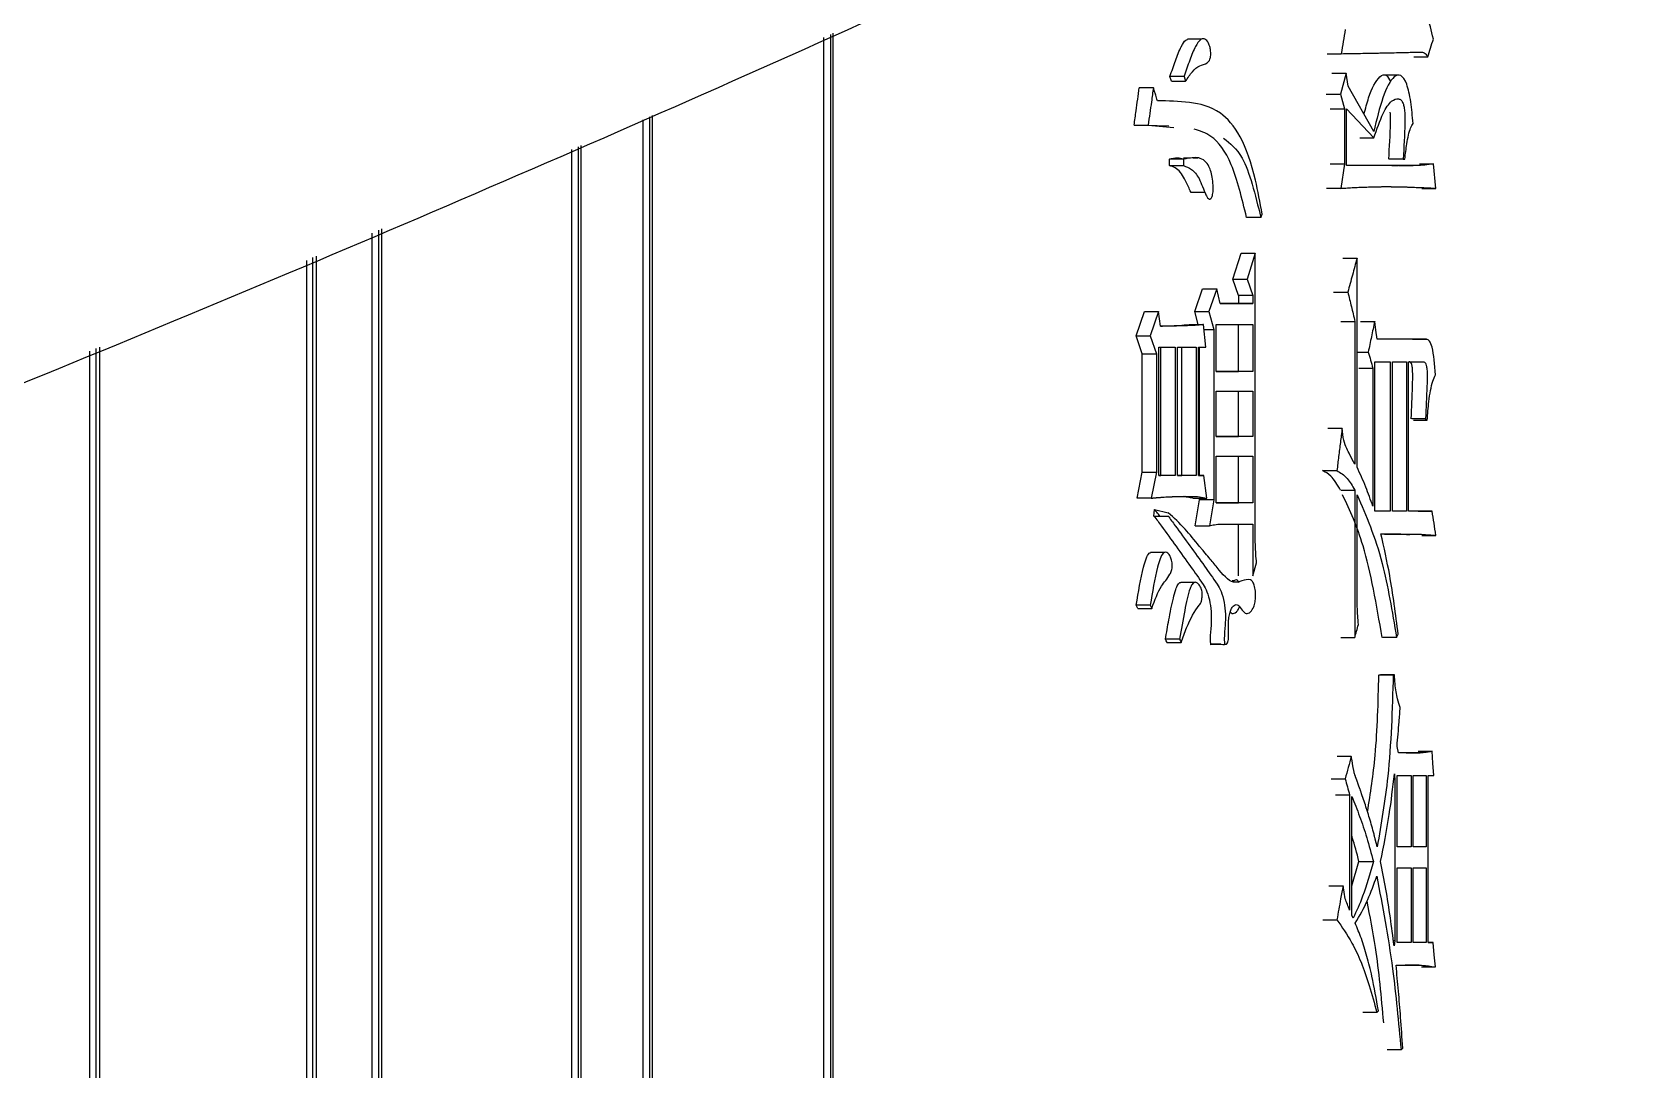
# Model space of a CAD drawing. Header units: millimetres. Extents: x 2180 to 4616, y 795 to 2518.
# Drawn here: x 3051.52 to 3062.23, y 1035.85 to 1042.77 of the extents above; entities that cross this region are included whole.
import ezdxf

# ---------------------------------------------------------------- set-up
doc = ezdxf.new("R2010")
doc.units = ezdxf.units.MM

msp = doc.modelspace()

# ---------------------------------------------------------------- linework, layer by layer
at = {"color": 7, "linetype": 'Continuous', "lineweight": 25}
for p, q in [((3056.806, 1042.737), (3056.806, 1031.154)), ((3056.852, 1042.758), (3056.852, 1031.154)), ((3056.87, 1031.104), (3056.87, 1042.766)), ((3059.328, 1042.727), (3059.233, 1042.727)), ((3060.165, 1042.63), (3060.26, 1042.63)), ((3060.744, 1042.609), (3060.837, 1042.609)), ((3059.006, 1042.403), (3058.912, 1042.403)), ((3059.211, 1042.479), (3059.117, 1042.479)), ((3059.127, 1042.446), (3059.117, 1042.479)), ((3059.211, 1042.479), (3059.221, 1042.446)), ((3060.198, 1042.5), (3060.292, 1042.5)), ((3060.292, 1042.5), (3060.254, 1042.36)), ((3060.307, 1042.414), (3060.292, 1042.5)), ((3060.477, 1042.111), (3060.307, 1042.414)), ((3060.634, 1042.486), (3060.54, 1042.486)), ((3060.16, 1042.36), (3060.254, 1042.36)), ((3060.254, 1042.36), (3060.281, 1042.262)), ((3055.6, 1042.19), (3055.6, 1031.104)), ((3055.645, 1042.209), (3055.644, 1031.104)), ((3055.665, 1031.154), (3055.665, 1042.218)), ((3060.281, 1042.262), (3060.281, 1041.895)), ((3060.295, 1042.262), (3060.477, 1042.068)), ((3060.295, 1041.884), (3060.295, 1042.262)), ((3058.878, 1042.154), (3058.972, 1042.154)), ((3059.11, 1042.146), (3058.878, 1042.154)), ((3058.972, 1042.154), (3059.143, 1042.138)), ((3055.123, 1041.991), (3055.123, 1033.283)), ((3055.167, 1042.01), (3055.167, 1033.283)), ((3055.188, 1033.227), (3055.188, 1042.018)), ((3060.383, 1042.068), (3060.477, 1042.068)), ((3059.208, 1041.927), (3059.114, 1041.927)), ((3059.114, 1041.884), (3059.114, 1041.927)), ((3059.114, 1041.884), (3059.208, 1041.884)), ((3059.255, 1041.934), (3059.207, 1041.934)), ((3059.208, 1041.927), (3059.208, 1041.884)), ((3059.302, 1041.934), (3059.272, 1041.934)), ((3060.281, 1041.895), (3060.257, 1041.732)), ((3060.739, 1041.884), (3060.295, 1041.884)), ((3060.673, 1041.927), (3060.58, 1041.927)), ((3060.597, 1041.884), (3060.643, 1041.884)), ((3060.646, 1041.884), (3060.739, 1041.884)), ((3060.673, 1041.927), (3060.684, 1041.927)), ((3060.781, 1041.895), (3060.875, 1041.895)), ((3060.891, 1041.732), (3060.875, 1041.895)), ((3059.255, 1041.706), (3059.35, 1041.706)), ((3060.257, 1041.732), (3060.162, 1041.732)), ((3060.797, 1041.732), (3060.891, 1041.732)), ((3053.791, 1041.434), (3053.791, 1033.226)), ((3053.835, 1041.453), (3053.835, 1033.226)), ((3053.857, 1033.283), (3053.857, 1041.462)), ((3059.723, 1041.538), (3059.628, 1041.538)), ((3053.355, 1041.252), (3053.355, 1031.204)), ((3053.398, 1031.204), (3053.398, 1041.27)), ((3053.421, 1031.154), (3053.421, 1041.279)), ((3059.537, 1041.127), (3059.591, 1041.3)), ((3059.591, 1041.3), (3059.685, 1041.3)), ((3059.685, 1041.3), (3059.631, 1041.127)), ((3059.685, 1039.45), (3059.685, 1041.3)), ((3060.271, 1041.267), (3060.365, 1041.267)), ((3060.365, 1039.872), (3060.365, 1041.267)), ((3059.537, 1041.127), (3059.631, 1041.127)), ((3059.575, 1041.018), (3059.537, 1041.127)), ((3059.631, 1041.127), (3059.669, 1041.018)), ((3059.282, 1040.91), (3059.334, 1041.062)), ((3059.334, 1041.062), (3059.429, 1041.062)), ((3059.429, 1041.062), (3059.376, 1040.91)), ((3059.451, 1040.964), (3059.429, 1041.062)), ((3059.669, 1041.018), (3059.575, 1041.018)), ((3059.575, 1041.018), (3059.575, 1040.964)), ((3059.669, 1041.018), (3059.669, 1040.964)), ((3060.209, 1041.04), (3060.304, 1041.04)), ((3058.892, 1040.748), (3058.946, 1040.91)), ((3058.946, 1040.91), (3059.04, 1040.91)), ((3059.04, 1040.91), (3058.985, 1040.748)), ((3059.053, 1040.813), (3059.04, 1040.91)), ((3059.282, 1040.91), (3059.376, 1040.91)), ((3059.306, 1040.824), (3059.282, 1040.91)), ((3059.376, 1040.91), (3059.409, 1040.791)), ((3059.575, 1040.964), (3059.669, 1040.964)), ((3059.246, 1040.824), (3059.34, 1040.824)), ((3059.357, 1040.672), (3059.34, 1040.824)), ((3059.344, 1040.791), (3059.409, 1040.791)), ((3059.409, 1040.791), (3059.409, 1039.655)), ((3059.425, 1040.51), (3059.425, 1040.824)), ((3059.425, 1040.824), (3059.669, 1040.824)), ((3059.575, 1040.51), (3059.575, 1040.824)), ((3059.669, 1040.824), (3059.669, 1040.51)), ((3060.256, 1040.845), (3060.351, 1040.845)), ((3060.351, 1040.845), (3060.35, 1039.893)), ((3060.388, 1040.845), (3060.483, 1040.845)), ((3058.892, 1040.748), (3058.985, 1040.748)), ((3058.932, 1040.629), (3058.892, 1040.748)), ((3058.985, 1040.748), (3059.026, 1040.629)), ((3060.829, 1040.726), (3060.5, 1040.726)), ((3060.736, 1040.726), (3060.829, 1040.726)), ((3051.907, 1040.647), (3051.906, 1031.154)), ((3051.949, 1040.664), (3051.949, 1031.154)), ((3051.973, 1040.674), (3051.973, 1031.204)), ((3058.932, 1040.629), (3059.026, 1040.629)), ((3058.932, 1039.839), (3058.932, 1040.629)), ((3059.026, 1040.629), (3059.026, 1039.839)), ((3059.043, 1039.818), (3059.043, 1040.672)), ((3059.043, 1040.672), (3059.151, 1040.672)), ((3059.057, 1039.818), (3059.057, 1040.672)), ((3059.151, 1040.672), (3059.151, 1039.818)), ((3059.168, 1039.818), (3059.168, 1040.672)), ((3059.168, 1040.672), (3059.291, 1040.672)), ((3059.197, 1039.818), (3059.197, 1040.672)), ((3059.291, 1040.672), (3059.291, 1039.818)), ((3059.307, 1040.672), (3059.357, 1040.672)), ((3059.307, 1039.818), (3059.307, 1040.672)), ((3059.315, 1039.818), (3059.315, 1040.672)), ((3060.365, 1040.64), (3060.44, 1040.64)), ((3060.485, 1039.58), (3060.485, 1040.575)), ((3060.485, 1040.575), (3060.587, 1040.575)), ((3060.587, 1040.575), (3060.587, 1039.58)), ((3060.601, 1039.58), (3060.601, 1040.575)), ((3060.601, 1040.575), (3060.695, 1040.575)), ((3060.695, 1040.575), (3060.695, 1039.58)), ((3060.709, 1040.575), (3060.81, 1040.575)), ((3060.709, 1039.58), (3060.709, 1040.575)), ((3060.714, 1040.575), (3060.81, 1040.575)), ((3059.669, 1040.51), (3059.425, 1040.51)), ((3059.425, 1040.51), (3059.575, 1040.51)), ((3059.669, 1040.51), (3059.575, 1040.51)), ((3060.377, 1040.532), (3060.471, 1040.532)), ((3060.471, 1040.532), (3060.471, 1039.612)), ((3059.425, 1040.077), (3059.425, 1040.38)), ((3059.425, 1040.38), (3059.669, 1040.38)), ((3059.575, 1040.077), (3059.575, 1040.38)), ((3059.669, 1040.38), (3059.669, 1040.077)), ((3060.823, 1040.196), (3060.73, 1040.196)), ((3060.741, 1040.186), (3060.834, 1040.186)), ((3060.823, 1040.196), (3060.834, 1040.186)), ((3059.669, 1040.077), (3059.425, 1040.077)), ((3059.425, 1040.077), (3059.575, 1040.077)), ((3059.669, 1040.077), (3059.575, 1040.077)), ((3060.171, 1040.132), (3060.266, 1040.132)), ((3059.425, 1039.947), (3059.669, 1039.947)), ((3059.425, 1039.634), (3059.425, 1039.947)), ((3059.575, 1039.634), (3059.575, 1039.947)), ((3059.669, 1039.947), (3059.669, 1039.634)), ((3058.899, 1039.666), (3058.932, 1039.839)), ((3058.932, 1039.839), (3059.026, 1039.839)), ((3059.026, 1039.839), (3058.992, 1039.666)), ((3060.135, 1039.85), (3060.231, 1039.85)), ((3059.151, 1039.818), (3059.043, 1039.818)), ((3059.043, 1039.818), (3059.057, 1039.818)), ((3059.151, 1039.818), (3059.057, 1039.818)), ((3059.291, 1039.818), (3059.168, 1039.818)), ((3059.168, 1039.818), (3059.197, 1039.818)), ((3059.291, 1039.818), (3059.197, 1039.818)), ((3059.344, 1039.818), (3059.307, 1039.818)), ((3059.307, 1039.818), (3059.344, 1039.818)), ((3059.363, 1039.666), (3059.344, 1039.818)), ((3060.256, 1039.72), (3060.35, 1039.72)), ((3060.35, 1039.72), (3060.35, 1038.736)), ((3058.992, 1039.666), (3058.899, 1039.666)), ((3059.207, 1039.677), (3059.301, 1039.677)), ((3059.269, 1039.666), (3059.363, 1039.666)), ((3059.285, 1039.482), (3059.315, 1039.655)), ((3059.301, 1039.677), (3059.363, 1039.666)), ((3059.315, 1039.655), (3059.315, 1039.666)), ((3059.409, 1039.655), (3059.315, 1039.655)), ((3059.409, 1039.655), (3059.38, 1039.482)), ((3059.669, 1039.634), (3059.425, 1039.634)), ((3059.425, 1039.634), (3059.575, 1039.634)), ((3059.669, 1039.634), (3059.575, 1039.634)), ((3060.365, 1039.039), (3060.365, 1039.688)), ((3059.01, 1039.547), (3059.014, 1039.591)), ((3059.014, 1039.591), (3059.106, 1039.569)), ((3060.587, 1039.58), (3060.485, 1039.58)), ((3060.587, 1039.58), (3060.493, 1039.58)), ((3060.695, 1039.58), (3060.601, 1039.58)), ((3060.695, 1039.58), (3060.602, 1039.58)), ((3060.866, 1039.58), (3060.709, 1039.58)), ((3060.773, 1039.58), (3060.866, 1039.58)), ((3059.285, 1039.482), (3059.38, 1039.482)), ((3059.575, 1039.147), (3059.575, 1039.493)), ((3059.669, 1039.493), (3059.669, 1039.147)), ((3060.797, 1039.418), (3060.891, 1039.418)), ((3059.079, 1039.304), (3058.986, 1039.304)), ((3059.669, 1039.147), (3059.695, 1039.234)), ((3059.285, 1039.104), (3059.189, 1039.104)), ((3058.902, 1038.931), (3058.892, 1038.952)), ((3058.902, 1038.931), (3058.996, 1038.931)), ((3058.985, 1038.952), (3058.996, 1038.931)), ((3060.629, 1038.736), (3060.64, 1038.758)), ((3059.181, 1038.725), (3059.087, 1038.725)), ((3059.097, 1038.704), (3059.191, 1038.704)), ((3059.457, 1038.693), (3059.393, 1038.693)), ((3060.256, 1038.736), (3060.35, 1038.736)), ((3060.629, 1038.736), (3060.535, 1038.736)), ((3060.513, 1038.487), (3060.607, 1038.487)), ((3060.615, 1038.487), (3060.521, 1038.487)), ((3060.615, 1038.487), (3060.607, 1038.487)), ((3060.643, 1037.968), (3060.632, 1038.011)), ((3060.233, 1037.946), (3060.327, 1037.946)), ((3060.786, 1037.968), (3060.643, 1037.968)), ((3060.692, 1037.968), (3060.786, 1037.968)), ((3060.773, 1037.979), (3060.866, 1037.979)), ((3060.192, 1037.795), (3060.286, 1037.795)), ((3060.618, 1037.795), (3060.618, 1036.713)), ((3060.632, 1037.341), (3060.632, 1037.817)), ((3060.632, 1037.817), (3060.726, 1037.817)), ((3060.726, 1037.817), (3060.726, 1037.341)), ((3060.739, 1037.341), (3060.739, 1037.817)), ((3060.739, 1037.817), (3060.826, 1037.817)), ((3060.826, 1037.817), (3060.826, 1037.341)), ((3060.84, 1037.817), (3060.877, 1037.817)), ((3060.84, 1036.702), (3060.84, 1037.817)), ((3060.221, 1037.687), (3060.316, 1037.687)), ((3060.316, 1037.687), (3060.316, 1036.919)), ((3060.33, 1036.886), (3060.33, 1037.676)), ((3060.726, 1037.341), (3060.632, 1037.341)), ((3060.726, 1037.341), (3060.632, 1037.341)), ((3060.826, 1037.341), (3060.739, 1037.341)), ((3060.826, 1037.341), (3060.739, 1037.341)), ((3060.33, 1037.08), (3060.378, 1037.243)), ((3060.38, 1037.243), (3060.474, 1037.243)), ((3060.632, 1036.702), (3060.632, 1037.2)), ((3060.632, 1037.2), (3060.726, 1037.2)), ((3060.726, 1037.2), (3060.726, 1036.702)), ((3060.739, 1036.702), (3060.739, 1037.2)), ((3060.739, 1037.2), (3060.826, 1037.2)), ((3060.826, 1037.2), (3060.826, 1036.702)), ((3060.177, 1037.081), (3060.272, 1037.081)), ((3060.339, 1036.865), (3060.33, 1036.886)), ((3060.618, 1036.713), (3060.608, 1036.713)), ((3060.618, 1036.713), (3060.612, 1036.681)), ((3060.726, 1036.702), (3060.632, 1036.702)), ((3060.726, 1036.702), (3060.632, 1036.702)), ((3060.826, 1036.702), (3060.739, 1036.702)), ((3060.826, 1036.702), (3060.739, 1036.702)), ((3060.874, 1036.702), (3060.84, 1036.702)), ((3060.84, 1036.702), (3060.874, 1036.702)), ((3060.626, 1036.551), (3060.78, 1036.551)), ((3060.78, 1036.551), (3060.687, 1036.551)), ((3060.795, 1036.54), (3060.888, 1036.54)), ((3060.497, 1036.237), (3060.403, 1036.237)), ((3060.497, 1036.237), (3060.508, 1036.248)), ((3060.659, 1035.988), (3060.67, 1035.999))]:
    msp.add_line(p, q, dxfattribs=at)
at = {"color": 7, "linetype": 'Continuous', "lineweight": 25, "flags": 128}
for points in [[(3059.127, 1042.446), (3059.168, 1042.446), (3059.195, 1042.446), (3059.221, 1042.446)], [(3060.186, 1042.262), (3060.233, 1042.262), (3060.281, 1042.262)], [(3060.186, 1041.895), (3060.233, 1041.895), (3060.281, 1041.895)], [(3059.723, 1041.538), (3059.728, 1041.548), (3059.732, 1041.559)], [(3060.5, 1040.726), (3060.491, 1040.786), (3060.483, 1040.845)], [(3059.01, 1039.547), (3059.052, 1039.547), (3059.078, 1039.547), (3059.104, 1039.547)], [(3058.985, 1038.952), (3058.951, 1038.952), (3058.921, 1038.952), (3058.892, 1038.952)], [(3059.097, 1038.704), (3059.095, 1038.709), (3059.092, 1038.715), (3059.087, 1038.725)], [(3059.181, 1038.725), (3059.184, 1038.72), (3059.187, 1038.712), (3059.191, 1038.704)], [(3060.345, 1037.838), (3060.338, 1037.882), (3060.332, 1037.914), (3060.327, 1037.946)], [(3060.877, 1037.817), (3060.872, 1037.898), (3060.866, 1037.979)], [(3060.615, 1037.827), (3060.616, 1037.811), (3060.618, 1037.795)], [(3060.286, 1036.994), (3060.279, 1037.038), (3060.272, 1037.081)], [(3060.136, 1036.854), (3060.159, 1036.854), (3060.183, 1036.854), (3060.231, 1036.854)], [(3060.888, 1036.54), (3060.881, 1036.621), (3060.874, 1036.702)], [(3060.659, 1035.988), (3060.62, 1035.988), (3060.592, 1035.988), (3060.566, 1035.988)]]:
    msp.add_lwpolyline(points, dxfattribs=at)
at = {"color": 7, "linetype": 'Continuous', "lineweight": 25}
for points, knots in [([(2986.724, 1027.83), (2989.284, 1027.855), (2992.865, 1027.889), (2998.134, 1028.168), (3002.598, 1028.504), (3007.914, 1029.069), (3013.483, 1029.842), (3019.297, 1030.853), (3025.268, 1032.109), (3031.344, 1033.619), (3037.482, 1035.39), (3043.647, 1037.424), (3049.811, 1039.724), (3055.948, 1042.289), (3062.036, 1045.119), (3068.055, 1048.213), (3073.988, 1051.568), (3079.817, 1055.18), (3085.527, 1059.045), (3091.103, 1063.159), (3096.53, 1067.517), (3101.795, 1072.111), (3106.887, 1076.935), (3111.792, 1081.983), (3116.499, 1087.246), (3120.996, 1092.716), (3125.275, 1098.384), (3129.323, 1104.241), (3133.133, 1110.278), (3136.695, 1116.484), (3140, 1122.849), (3143.041, 1129.361), (3145.81, 1136.01), (3148.3, 1142.785), (3150.506, 1149.672), (3152.42, 1156.661), (3154.039, 1163.739), (3155.357, 1170.893), (3156.37, 1178.109), (3157.074, 1185.377), (3157.467, 1192.681), (3157.546, 1200.009), (3157.309, 1207.347), (3156.755, 1214.681), (3155.882, 1221.999), (3154.692, 1229.286), (3153.184, 1236.529), (3151.359, 1243.713), (3149.218, 1250.826), (3146.765, 1257.854), (3144, 1264.782), (3140.927, 1271.599), (3137.55, 1278.289), (3133.872, 1284.841), (3129.899, 1291.241), (3125.634, 1297.477), (3121.083, 1303.535), (3116.251, 1309.403), (3111.143, 1315.069), (3105.767, 1320.522), (3100.32, 1325.569), (3094.847, 1330.222), (3089.389, 1334.491), (3083.764, 1338.534), (3077.982, 1342.342), (3072.055, 1345.91), (3065.992, 1349.232), (3059.806, 1352.302), (3053.51, 1355.116), (3047.116, 1357.668), (3040.641, 1359.954), (3034.103, 1361.97), (3027.528, 1363.713), (3020.956, 1365.177), (3014.462, 1366.359), (3008.172, 1367.256), (3002.648, 1367.84), (2997.766, 1368.207), (2992.942, 1368.447), (2986.967, 1368.564), (2981.45, 1368.454), (2976.181, 1368.182), (2971.717, 1367.844), (2966.401, 1367.279), (2960.832, 1366.506), (2955.018, 1365.496), (2949.047, 1364.24), (2942.971, 1362.729), (2936.833, 1360.959), (2930.668, 1358.924), (2924.504, 1356.625), (2918.367, 1354.06), (2912.279, 1351.229), (2906.26, 1348.136), (2900.327, 1344.781), (2894.498, 1341.169), (2888.788, 1337.303), (2883.213, 1333.189), (2877.785, 1328.832), (2872.52, 1324.238), (2867.428, 1319.413), (2862.523, 1314.365), (2857.817, 1309.103), (2853.319, 1303.633), (2849.041, 1297.964), (2844.992, 1292.107), (2841.182, 1286.07), (2837.62, 1279.865), (2834.316, 1273.5), (2831.273, 1266.988), (2828.511, 1260.336), (2826.174, 1254.054), (2824.895, 1249.949), (2824.332, 1248.141)], [0, 0, 0, 0, 0.0102074, 0.014274, 0.021037, 0.0280561, 0.0355867, 0.0434511, 0.0515783, 0.0599113, 0.0684099, 0.0770439, 0.085791, 0.0946336, 0.1035582, 0.112554, 0.1216124, 0.1307262, 0.1398897, 0.1490979, 0.1583469, 0.1676331, 0.1769537, 0.1863062, 0.1956884, 0.2050985, 0.2145348, 0.2239961, 0.233481, 0.2429885, 0.2525178, 0.262068, 0.2716385, 0.2812287, 0.2908382, 0.3004664, 0.3101132, 0.3197782, 0.3294613, 0.3391624, 0.3488814, 0.3586183, 0.3683733, 0.3781464, 0.387938, 0.3977483, 0.4075776, 0.4174265, 0.4272956, 0.4371854, 0.4470968, 0.4570307, 0.4669882, 0.4769704, 0.486979, 0.4970156, 0.5070822, 0.5171812, 0.5273154, 0.5374882, 0.5477037, 0.5569145, 0.5661226, 0.5753266, 0.5845258, 0.5937191, 0.6029052, 0.6120821, 0.6212471, 0.6303962, 0.6395236, 0.6486197, 0.6576679, 0.6666375, 0.6754633, 0.6839789, 0.6919633, 0.6976055, 0.7035012, 0.7112199, 0.7214273, 0.7254939, 0.7322569, 0.739276, 0.7468066, 0.754671, 0.7627982, 0.7711312, 0.7796298, 0.7882638, 0.7970109, 0.8058535, 0.8147781, 0.8237739, 0.8328323, 0.8419461, 0.8511096, 0.8603178, 0.8695668, 0.878853, 0.8881736, 0.8975261, 0.9069083, 0.9163184, 0.9257547, 0.935216, 0.9447009, 0.9542084, 0.9637377, 0.9732879, 0.9828584, 0.9924486, 1, 1, 1, 1]), ([(3060.875, 1042.728), (3060.861, 1042.782), (3060.835, 1042.886), (3060.801, 1043.054), (3060.78, 1043.168), (3060.769, 1043.225)], [0, 0, 0, 0, 0.347854, 0.67337, 1, 1, 1, 1]), ([(3059.117, 1042.479), (3059.129, 1042.514), (3059.153, 1042.585), (3059.187, 1042.67), (3059.215, 1042.718), (3059.23, 1042.723), (3059.233, 1042.724)], [0, 0, 0, 0, 0.3465962, 0.6953672, 0.9290108, 1, 1, 1, 1]), ([(3059.221, 1042.446), (3059.236, 1042.469), (3059.266, 1042.514), (3059.315, 1042.555), (3059.353, 1042.558), (3059.375, 1042.578), (3059.383, 1042.59), (3059.387, 1042.605), (3059.389, 1042.621), (3059.389, 1042.642), (3059.386, 1042.666), (3059.379, 1042.692), (3059.365, 1042.717), (3059.345, 1042.734), (3059.316, 1042.724), (3059.283, 1042.675), (3059.248, 1042.587), (3059.223, 1042.516), (3059.211, 1042.479), (3059.211, 1042.479)], [0, 0, 0, 0, 0.122963, 0.247031, 0.370505, 0.395962, 0.421667, 0.433716, 0.445798, 0.461982, 0.485013, 0.50855, 0.540716, 0.603687, 0.664288, 0.751122, 0.871606, 0.999878, 1, 1, 1, 1]), ([(3060.286, 1042.792), (3060.282, 1042.765), (3060.273, 1042.711), (3060.264, 1042.657), (3060.26, 1042.63)], [0, 0, 0, 0, 0.4999995, 1, 1, 1, 1]), ([(3060.837, 1042.609), (3060.843, 1042.628), (3060.856, 1042.668), (3060.868, 1042.708), (3060.875, 1042.728)], [0, 0, 0, 0, 0.499999, 1, 1, 1, 1]), ([(3060.26, 1042.63), (3060.279, 1042.631), (3060.318, 1042.631), (3060.375, 1042.632), (3060.432, 1042.633), (3060.479, 1042.634), (3060.526, 1042.635), (3060.572, 1042.636), (3060.628, 1042.637), (3060.673, 1042.638), (3060.715, 1042.639), (3060.746, 1042.64), (3060.775, 1042.641), (3060.789, 1042.641), (3060.797, 1042.641)], [0, 0, 0, 0, 0.1040227, 0.2080454, 0.3120681, 0.4160908, 0.4681022, 0.5721249, 0.6761476, 0.7801703, 0.8321816, 0.9160906, 0.9580452, 1, 1, 1, 1]), ([(3060.797, 1042.641), (3060.804, 1042.639), (3060.818, 1042.637), (3060.831, 1042.617), (3060.837, 1042.609)], [0, 0, 0, 0, 0.557581, 1, 1, 1, 1]), ([(3058.878, 1042.154), (3058.882, 1042.186), (3058.89, 1042.243), (3058.902, 1042.326), (3058.909, 1042.377), (3058.912, 1042.403)], [0, 0, 0, 0, 0.377799, 0.688899, 1, 1, 1, 1]), ([(3059.006, 1042.403), (3059.002, 1042.372), (3058.994, 1042.315), (3058.982, 1042.232), (3058.975, 1042.18), (3058.972, 1042.154)], [0, 0, 0, 0, 0.377734, 0.688867, 1, 1, 1, 1]), ([(3059.033, 1042.316), (3059.029, 1042.329), (3059.023, 1042.35), (3059.014, 1042.378), (3059.009, 1042.395), (3059.006, 1042.403)], [0, 0, 0, 0, 0.432505, 0.716252, 1, 1, 1, 1]), ([(3060.412, 1042.226), (3060.422, 1042.264), (3060.451, 1042.378), (3060.503, 1042.474), (3060.557, 1042.5), (3060.579, 1042.461), (3060.588, 1042.445)], [0, 0, 0, 0, 0.215613, 0.638466, 0.853974, 1, 1, 1, 1]), ([(3060.739, 1042.165), (3060.735, 1042.214), (3060.726, 1042.31), (3060.699, 1042.438), (3060.657, 1042.496), (3060.599, 1042.478), (3060.534, 1042.347), (3060.496, 1042.191), (3060.477, 1042.111)], [0, 0, 0, 0, 0.127311, 0.25064, 0.376347, 0.501102, 0.745819, 1, 1, 1, 1]), ([(3059.732, 1041.559), (3059.718, 1041.637), (3059.682, 1041.839), (3059.59, 1042.103), (3059.435, 1042.269), (3059.248, 1042.312), (3059.105, 1042.315), (3059.033, 1042.316)], [0, 0, 0, 0, 0.1126392, 0.2928879, 0.4749547, 0.7356452, 1, 1, 1, 1]), ([(3060.477, 1042.068), (3060.497, 1042.126), (3060.533, 1042.229), (3060.591, 1042.32), (3060.633, 1042.332), (3060.659, 1042.325), (3060.672, 1042.302), (3060.68, 1042.274), (3060.685, 1042.228), (3060.684, 1042.109), (3060.678, 1042.007), (3060.673, 1041.927)], [0, 0, 0, 0, 0.23749, 0.42213, 0.564767, 0.621672, 0.660735, 0.693272, 0.725999, 0.787152, 1, 1, 1, 1]), ([(3060.577, 1041.927), (3060.582, 1042.007), (3060.588, 1042.104), (3060.59, 1042.211), (3060.588, 1042.233), (3060.587, 1042.24)], [0, 0, 0, 0, 0.779722, 0.936775, 1, 1, 1, 1]), ([(3059.628, 1041.538), (3059.597, 1041.665), (3059.537, 1041.917), (3059.404, 1042.089), (3059.317, 1042.115), (3059.279, 1042.126)], [0, 0, 0, 0, 0.372916, 0.733547, 1, 1, 1, 1]), ([(3060.684, 1041.927), (3060.688, 1041.962), (3060.695, 1042.018), (3060.708, 1042.088), (3060.722, 1042.137), (3060.734, 1042.156), (3060.739, 1042.165)], [0, 0, 0, 0, 0.348649, 0.570981, 0.788219, 1, 1, 1, 1]), ([(3059.475, 1042.066), (3059.518, 1042.033), (3059.622, 1041.953), (3059.686, 1041.69), (3059.723, 1041.538)], [0, 0, 0, 0, 0.4182515, 1, 1, 1, 1]), ([(3059.114, 1041.927), (3059.132, 1041.932), (3059.163, 1041.939), (3059.194, 1041.932), (3059.207, 1041.928)], [0, 0, 0, 0, 0.573402, 1, 1, 1, 1]), ([(3059.256, 1041.708), (3059.251, 1041.719), (3059.229, 1041.767), (3059.186, 1041.859), (3059.139, 1041.875), (3059.114, 1041.884)], [0, 0, 0, 0, 0.12447, 0.525331, 1, 1, 1, 1]), ([(3059.208, 1041.884), (3059.226, 1041.877), (3059.261, 1041.864), (3059.315, 1041.804), (3059.344, 1041.713), (3059.367, 1041.668), (3059.378, 1041.659), (3059.389, 1041.662), (3059.397, 1041.674), (3059.402, 1041.691), (3059.405, 1041.713), (3059.405, 1041.748), (3059.402, 1041.795), (3059.392, 1041.843), (3059.375, 1041.887), (3059.333, 1041.937), (3059.275, 1041.939), (3059.227, 1041.931), (3059.208, 1041.927)], [0, 0, 0, 0, 0.115518, 0.231634, 0.360314, 0.38877, 0.411137, 0.433609, 0.45467, 0.468652, 0.482629, 0.505933, 0.545458, 0.585905, 0.62732, 0.690876, 0.874624, 1, 1, 1, 1]), ([(3060.875, 1041.895), (3060.855, 1041.892), (3060.824, 1041.887), (3060.778, 1041.885), (3060.752, 1041.884), (3060.739, 1041.884)], [0, 0, 0, 0, 0.427543, 0.713753, 1, 1, 1, 1]), ([(3060.257, 1041.732), (3060.261, 1041.733), (3060.268, 1041.733), (3060.279, 1041.734), (3060.294, 1041.734), (3060.312, 1041.735), (3060.333, 1041.737), (3060.355, 1041.738), (3060.377, 1041.739), (3060.398, 1041.74), (3060.42, 1041.741), (3060.437, 1041.741), (3060.455, 1041.742), (3060.473, 1041.742), (3060.494, 1041.743), (3060.512, 1041.743), (3060.526, 1041.743), (3060.536, 1041.744), (3060.547, 1041.744), (3060.557, 1041.744), (3060.566, 1041.744), (3060.573, 1041.744), (3060.578, 1041.744), (3060.584, 1041.744), (3060.589, 1041.744), (3060.593, 1041.743), (3060.597, 1041.743), (3060.6, 1041.743), (3060.604, 1041.743), (3060.61, 1041.743), (3060.615, 1041.743), (3060.62, 1041.743), (3060.625, 1041.743), (3060.63, 1041.743), (3060.637, 1041.743), (3060.646, 1041.743), (3060.656, 1041.742), (3060.667, 1041.742), (3060.677, 1041.742), (3060.687, 1041.742), (3060.698, 1041.741), (3060.711, 1041.741), (3060.728, 1041.74), (3060.749, 1041.739), (3060.769, 1041.738), (3060.789, 1041.738), (3060.806, 1041.737), (3060.82, 1041.736), (3060.83, 1041.736), (3060.84, 1041.735), (3060.85, 1041.735), (3060.86, 1041.734), (3060.87, 1041.734), (3060.88, 1041.733), (3060.887, 1041.733), (3060.891, 1041.732)], [0, 0, 0, 0, 0.016501, 0.033002, 0.049503, 0.082504, 0.115506, 0.148508, 0.18151, 0.214512, 0.247513, 0.280515, 0.297016, 0.330018, 0.36302, 0.396021, 0.412522, 0.429023, 0.445524, 0.462025, 0.478526, 0.486776, 0.495027, 0.503277, 0.511528, 0.519778, 0.523903, 0.528029, 0.536279, 0.54453, 0.55278, 0.56103, 0.569281, 0.577531, 0.585782, 0.602283, 0.618784, 0.635284, 0.651785, 0.668286, 0.684787, 0.701288, 0.73429, 0.767292, 0.800293, 0.833295, 0.866297, 0.882798, 0.899299, 0.9158, 0.932301, 0.948801, 0.965302, 0.982651, 1, 1, 1, 1]), ([(3060.365, 1041.267), (3060.355, 1041.229), (3060.335, 1041.154), (3060.314, 1041.078), (3060.304, 1041.04)], [0, 0, 0, 0, 0.5, 1, 1, 1, 1]), ([(3060.304, 1041.04), (3060.312, 1041.008), (3060.327, 1040.943), (3060.343, 1040.878), (3060.351, 1040.845)], [0, 0, 0, 0, 0.500001, 1, 1, 1, 1]), ([(3059.669, 1040.964), (3059.638, 1040.964), (3059.566, 1040.964), (3059.492, 1040.964), (3059.451, 1040.964)], [0, 0, 0, 0, 0.44202, 1, 1, 1, 1]), ([(3059.451, 1040.964), (3059.452, 1040.964), (3059.494, 1040.964), (3059.535, 1040.964), (3059.575, 1040.964)], [0, 0, 0, 0, 0.020471, 1, 1, 1, 1]), ([(3059.34, 1040.824), (3059.339, 1040.824), (3059.334, 1040.823), (3059.327, 1040.822), (3059.317, 1040.821), (3059.31, 1040.821), (3059.304, 1040.82), (3059.299, 1040.82), (3059.294, 1040.819), (3059.29, 1040.819), (3059.285, 1040.819), (3059.281, 1040.818), (3059.276, 1040.818), (3059.267, 1040.818), (3059.234, 1040.816), (3059.197, 1040.815), (3059.165, 1040.814), (3059.155, 1040.814), (3059.151, 1040.814), (3059.146, 1040.814), (3059.141, 1040.814), (3059.137, 1040.814), (3059.132, 1040.814), (3059.127, 1040.813), (3059.123, 1040.813), (3059.118, 1040.813), (3059.113, 1040.813), (3059.109, 1040.813), (3059.104, 1040.813), (3059.099, 1040.813), (3059.095, 1040.813), (3059.092, 1040.813), (3059.09, 1040.813), (3059.087, 1040.813), (3059.085, 1040.813), (3059.083, 1040.813), (3059.08, 1040.813), (3059.078, 1040.813), (3059.076, 1040.813), (3059.073, 1040.813), (3059.071, 1040.813), (3059.069, 1040.813), (3059.066, 1040.813), (3059.064, 1040.813), (3059.062, 1040.813), (3059.059, 1040.813), (3059.056, 1040.813), (3059.055, 1040.813), (3059.053, 1040.813)], [0, 0, 0, 0, 0.016204, 0.048613, 0.081022, 0.11343, 0.129634, 0.145839, 0.162043, 0.178247, 0.194452, 0.210656, 0.22686, 0.243065, 0.307882, 0.567153, 0.631971, 0.648175, 0.664379, 0.680584, 0.696788, 0.712992, 0.729197, 0.745401, 0.761605, 0.777809, 0.794014, 0.810218, 0.826422, 0.842627, 0.858831, 0.866933, 0.875035, 0.883137, 0.89124, 0.899342, 0.907444, 0.915546, 0.923648, 0.93175, 0.939853, 0.947955, 0.956057, 0.964159, 0.972261, 0.980363, 0.988466, 1, 1, 1, 1]), ([(3059.054, 1040.814), (3059.073, 1040.814), (3059.137, 1040.815), (3059.201, 1040.82), (3059.246, 1040.824)], [0, 0, 0, 0, 0.2861994, 1, 1, 1, 1]), ([(3060.483, 1040.845), (3060.476, 1040.811), (3060.461, 1040.743), (3060.447, 1040.674), (3060.44, 1040.64)], [0, 0, 0, 0, 0.499999, 1, 1, 1, 1]), ([(3060.888, 1040.488), (3060.883, 1040.556), (3060.877, 1040.65), (3060.849, 1040.719), (3060.836, 1040.724), (3060.829, 1040.726)], [0, 0, 0, 0, 0.57516, 0.790026, 1, 1, 1, 1]), ([(3060.44, 1040.64), (3060.445, 1040.622), (3060.456, 1040.586), (3060.466, 1040.55), (3060.471, 1040.532)], [0, 0, 0, 0, 0.500002, 1, 1, 1, 1]), ([(3060.727, 1040.196), (3060.73, 1040.269), (3060.734, 1040.359), (3060.737, 1040.468), (3060.737, 1040.515), (3060.733, 1040.547), (3060.728, 1040.566), (3060.721, 1040.574), (3060.716, 1040.575), (3060.714, 1040.575)], [0, 0, 0, 0, 0.508679, 0.635593, 0.762629, 0.824653, 0.884116, 0.942606, 1, 1, 1, 1]), ([(3060.81, 1040.575), (3060.814, 1040.574), (3060.821, 1040.573), (3060.828, 1040.552), (3060.836, 1040.502), (3060.83, 1040.376), (3060.826, 1040.268), (3060.823, 1040.196)], [0, 0, 0, 0, 0.1006488, 0.1620174, 0.226226, 0.4894859, 1, 1, 1, 1]), ([(3060.834, 1040.186), (3060.837, 1040.228), (3060.842, 1040.297), (3060.855, 1040.384), (3060.869, 1040.45), (3060.882, 1040.476), (3060.888, 1040.488)], [0, 0, 0, 0, 0.348454, 0.571203, 0.789125, 1, 1, 1, 1]), ([(3060.266, 1040.131), (3060.262, 1040.1), (3060.254, 1040.038), (3060.242, 1039.944), (3060.235, 1039.881), (3060.231, 1039.85)], [0, 0, 0, 0, 0.331265, 0.665632, 1, 1, 1, 1]), ([(3060.35, 1039.893), (3060.339, 1039.914), (3060.321, 1039.949), (3060.296, 1039.996), (3060.275, 1040.048), (3060.269, 1040.103), (3060.266, 1040.131)], [0, 0, 0, 0, 0.334928, 0.552034, 0.77193, 1, 1, 1, 1]), ([(3060.255, 1039.72), (3060.234, 1039.755), (3060.196, 1039.818), (3060.154, 1039.84), (3060.135, 1039.85)], [0, 0, 0, 0, 0.5628346, 1, 1, 1, 1]), ([(3060.231, 1039.85), (3060.254, 1039.836), (3060.296, 1039.811), (3060.334, 1039.748), (3060.35, 1039.72)], [0, 0, 0, 0, 0.556867, 1, 1, 1, 1]), ([(3060.471, 1039.612), (3060.456, 1039.655), (3060.431, 1039.724), (3060.395, 1039.808), (3060.375, 1039.851), (3060.365, 1039.872)], [0, 0, 0, 0, 0.460317, 0.729933, 1, 1, 1, 1]), ([(3058.992, 1039.666), (3058.994, 1039.666), (3058.996, 1039.667), (3059.001, 1039.667), (3059.005, 1039.667), (3059.01, 1039.668), (3059.015, 1039.668), (3059.02, 1039.669), (3059.025, 1039.669), (3059.031, 1039.67), (3059.039, 1039.67), (3059.049, 1039.671), (3059.059, 1039.672), (3059.079, 1039.673), (3059.102, 1039.675), (3059.125, 1039.676), (3059.136, 1039.676), (3059.145, 1039.677), (3059.153, 1039.677), (3059.162, 1039.677), (3059.172, 1039.677), (3059.182, 1039.677), (3059.192, 1039.677), (3059.202, 1039.678), (3059.211, 1039.678), (3059.221, 1039.678), (3059.229, 1039.678), (3059.236, 1039.678), (3059.24, 1039.678), (3059.245, 1039.678), (3059.25, 1039.677), (3059.255, 1039.677), (3059.26, 1039.677), (3059.265, 1039.677), (3059.269, 1039.677), (3059.274, 1039.677), (3059.279, 1039.677), (3059.283, 1039.677), (3059.286, 1039.677), (3059.289, 1039.677), (3059.291, 1039.677), (3059.294, 1039.677), (3059.296, 1039.677), (3059.298, 1039.677), (3059.3, 1039.677), (3059.301, 1039.677)], [0, 0, 0, 0, 0.015876, 0.023814, 0.03969, 0.055566, 0.071442, 0.087319, 0.103195, 0.119071, 0.150823, 0.182575, 0.214327, 0.246079, 0.373089, 0.436594, 0.468346, 0.484222, 0.515974, 0.547726, 0.579478, 0.611231, 0.642983, 0.674735, 0.706487, 0.738239, 0.769992, 0.785868, 0.801744, 0.81762, 0.833496, 0.849372, 0.865248, 0.881124, 0.897, 0.912877, 0.928753, 0.944629, 0.952567, 0.960505, 0.968443, 0.976381, 0.984319, 0.988288, 1, 1, 1, 1]), ([(3059.093, 1039.674), (3059.119, 1039.675), (3059.156, 1039.677), (3059.205, 1039.677), (3059.213, 1039.677), (3059.218, 1039.677), (3059.217, 1039.677), (3059.217, 1039.677)], [0, 0, 0, 0, 0.614445, 0.874941, 0.976381, 0.999372, 1, 1, 1, 1]), ([(3059.269, 1039.666), (3059.263, 1039.667), (3059.252, 1039.669), (3059.231, 1039.673), (3059.216, 1039.675), (3059.207, 1039.677)], [0, 0, 0, 0, 0.271354, 0.542709, 1, 1, 1, 1]), ([(3060.533, 1038.736), (3060.495, 1038.955), (3060.429, 1039.342), (3060.318, 1039.583), (3060.269, 1039.688)], [0, 0, 0, 0, 0.567143, 1, 1, 1, 1]), ([(3060.365, 1039.688), (3060.426, 1039.549), (3060.535, 1039.298), (3060.6, 1038.91), (3060.629, 1038.736)], [0, 0, 0, 0, 0.551948, 1, 1, 1, 1]), ([(3059.01, 1039.547), (3059.027, 1039.525), (3059.109, 1039.413), (3059.218, 1039.26), (3059.32, 1039.12), (3059.365, 1039.046), (3059.385, 1038.975), (3059.394, 1038.893), (3059.392, 1038.811), (3059.384, 1038.745), (3059.386, 1038.701), (3059.387, 1038.687)], [0, 0, 0, 0, 0.102769, 0.513822, 0.691909, 0.752785, 0.814473, 0.868272, 0.914396, 0.973433, 1, 1, 1, 1]), ([(3059.05, 1039.547), (3059.043, 1039.556), (3059.032, 1039.568), (3059.021, 1039.582), (3059.016, 1039.588), (3059.014, 1039.59), (3059.014, 1039.59), (3059.014, 1039.591)], [0, 0, 0, 0, 0.578206, 0.877655, 0.960965, 0.986017, 1, 1, 1, 1]), ([(3059.103, 1039.549), (3059.119, 1039.527), (3059.202, 1039.415), (3059.311, 1039.263), (3059.413, 1039.121), (3059.459, 1039.048), (3059.479, 1038.977), (3059.488, 1038.896), (3059.486, 1038.812), (3059.478, 1038.746), (3059.48, 1038.701), (3059.481, 1038.687)], [0, 0, 0, 0, 0.102395, 0.511938, 0.690628, 0.751585, 0.813368, 0.867382, 0.913423, 0.973554, 1, 1, 1, 1]), ([(3059.487, 1038.693), (3059.489, 1038.692), (3059.494, 1038.691), (3059.499, 1038.698), (3059.503, 1038.706), (3059.506, 1038.717), (3059.508, 1038.741), (3059.507, 1038.771), (3059.507, 1038.799), (3059.506, 1038.828), (3059.508, 1038.861), (3059.515, 1038.898), (3059.525, 1038.927), (3059.538, 1038.946), (3059.552, 1038.957), (3059.571, 1038.958), (3059.592, 1038.929), (3059.618, 1038.893), (3059.647, 1038.898), (3059.667, 1038.92), (3059.679, 1038.947), (3059.683, 1038.964), (3059.687, 1038.983), (3059.688, 1039.004), (3059.688, 1039.026), (3059.687, 1039.047), (3059.684, 1039.067), (3059.679, 1039.085), (3059.674, 1039.1), (3059.666, 1039.116), (3059.621, 1039.136), (3059.541, 1039.066), (3059.45, 1039.182), (3059.385, 1039.262), (3059.352, 1039.3), (3059.334, 1039.321), (3059.323, 1039.333), (3059.285, 1039.379), (3059.214, 1039.47), (3059.143, 1039.534), (3059.106, 1039.569)], [0, 0, 0, 0, 0.007379, 0.015024, 0.018576, 0.022154, 0.030149, 0.045285, 0.055171, 0.060604, 0.076118, 0.091429, 0.106287, 0.12239, 0.137957, 0.153423, 0.184306, 0.215478, 0.246922, 0.278293, 0.286938, 0.294859, 0.302435, 0.3101, 0.317992, 0.325694, 0.333597, 0.342062, 0.35006, 0.357798, 0.37381, 0.499189, 0.624194, 0.686833, 0.729214, 0.742073, 0.749377, 0.764857, 0.87447, 1, 1, 1, 1]), ([(3059.38, 1039.482), (3059.391, 1039.485), (3059.41, 1039.489), (3059.436, 1039.492), (3059.451, 1039.493), (3059.458, 1039.493)], [0, 0, 0, 0, 0.443386, 0.721661, 1, 1, 1, 1]), ([(3059.458, 1039.493), (3059.493, 1039.493), (3059.565, 1039.493), (3059.634, 1039.493), (3059.669, 1039.493)], [0, 0, 0, 0, 0.499996, 1, 1, 1, 1]), ([(3059.695, 1039.234), (3059.691, 1039.273), (3059.686, 1039.344), (3059.685, 1039.418), (3059.685, 1039.45)], [0, 0, 0, 0, 0.558835, 1, 1, 1, 1]), ([(3060.525, 1039.428), (3060.534, 1039.428), (3060.546, 1039.428), (3060.559, 1039.428), (3060.564, 1039.428), (3060.57, 1039.428), (3060.576, 1039.428), (3060.582, 1039.428), (3060.587, 1039.428), (3060.593, 1039.428), (3060.599, 1039.428), (3060.607, 1039.428), (3060.616, 1039.428), (3060.627, 1039.428), (3060.639, 1039.428), (3060.65, 1039.427), (3060.661, 1039.427), (3060.673, 1039.427), (3060.684, 1039.427), (3060.695, 1039.427), (3060.707, 1039.427), (3060.718, 1039.427), (3060.729, 1039.427), (3060.754, 1039.426), (3060.78, 1039.426), (3060.807, 1039.424), (3060.82, 1039.423), (3060.831, 1039.422), (3060.84, 1039.422), (3060.847, 1039.421), (3060.853, 1039.421), (3060.86, 1039.42), (3060.867, 1039.42), (3060.872, 1039.419), (3060.878, 1039.419), (3060.883, 1039.418), (3060.888, 1039.418), (3060.891, 1039.418)], [0, 0, 0, 0, 0.073851, 0.092313, 0.101545, 0.120007, 0.13847, 0.147702, 0.166164, 0.184627, 0.193858, 0.212321, 0.249246, 0.267709, 0.304634, 0.34156, 0.360022, 0.396948, 0.433873, 0.452336, 0.489261, 0.526187, 0.544649, 0.581575, 0.729279, 0.766204, 0.803129, 0.840055, 0.858517, 0.87698, 0.895443, 0.913906, 0.932368, 0.950831, 0.960062, 0.980031, 1, 1, 1, 1]), ([(3060.64, 1038.758), (3060.623, 1038.892), (3060.592, 1039.131), (3060.545, 1039.338), (3060.525, 1039.428)], [0, 0, 0, 0, 0.563405, 1, 1, 1, 1]), ([(3060.548, 1039.427), (3060.587, 1039.427), (3060.647, 1039.426), (3060.695, 1039.425), (3060.719, 1039.423), (3060.718, 1039.424), (3060.718, 1039.424)], [0, 0, 0, 0, 0.589994, 0.905714, 0.998278, 1, 1, 1, 1]), ([(3058.892, 1038.952), (3058.906, 1039.041), (3058.924, 1039.152), (3058.956, 1039.263), (3058.973, 1039.298), (3058.984, 1039.301), (3058.986, 1039.302)], [0, 0, 0, 0, 0.631101, 0.79287, 0.948278, 1, 1, 1, 1]), ([(3058.996, 1038.931), (3059.016, 1038.986), (3059.052, 1039.083), (3059.103, 1039.13), (3059.126, 1039.177), (3059.131, 1039.198), (3059.132, 1039.216), (3059.131, 1039.235), (3059.126, 1039.257), (3059.118, 1039.281), (3059.104, 1039.302), (3059.088, 1039.308), (3059.069, 1039.3), (3059.05, 1039.264), (3059.018, 1039.151), (3059, 1039.04), (3058.985, 1038.952)], [0, 0, 0, 0, 0.207426, 0.3671791, 0.4006894, 0.4165576, 0.4312681, 0.4480728, 0.4666486, 0.4972467, 0.5385204, 0.578669, 0.62014, 0.6824247, 0.7472329, 1, 1, 1, 1]), ([(3059.087, 1038.725), (3059.094, 1038.769), (3059.11, 1038.863), (3059.133, 1038.973), (3059.153, 1039.054), (3059.169, 1039.091), (3059.182, 1039.105), (3059.189, 1039.103), (3059.19, 1039.103)], [0, 0, 0, 0, 0.286836, 0.622371, 0.77209, 0.876707, 0.981619, 1, 1, 1, 1]), ([(3059.191, 1038.704), (3059.203, 1038.737), (3059.239, 1038.838), (3059.285, 1038.918), (3059.321, 1038.962), (3059.327, 1038.979), (3059.331, 1039), (3059.332, 1039.022), (3059.331, 1039.042), (3059.328, 1039.06), (3059.317, 1039.083), (3059.302, 1039.1), (3059.282, 1039.108), (3059.265, 1039.094), (3059.239, 1039.038), (3059.212, 1038.907), (3059.192, 1038.79), (3059.181, 1038.725)], [0, 0, 0, 0, 0.118686, 0.359193, 0.382947, 0.402076, 0.42122, 0.441111, 0.455767, 0.470498, 0.490907, 0.5484, 0.590659, 0.633123, 0.67426, 0.821853, 1, 1, 1, 1]), ([(3059.578, 1039.102), (3059.576, 1039.105), (3059.573, 1039.112), (3059.565, 1039.12), (3059.554, 1039.122), (3059.543, 1039.113), (3059.536, 1039.114), (3059.532, 1039.114)], [0, 0, 0, 0, 0.10465, 0.247836, 0.561594, 0.77082, 1, 1, 1, 1]), ([(3060.374, 1038.823), (3060.371, 1038.862), (3060.366, 1038.933), (3060.365, 1039.007), (3060.365, 1039.039)], [0, 0, 0, 0, 0.558835, 1, 1, 1, 1]), ([(3059.519, 1038.907), (3059.523, 1038.903), (3059.536, 1038.891), (3059.556, 1038.903), (3059.572, 1038.92), (3059.578, 1038.935), (3059.581, 1038.941)], [0, 0, 0, 0, 0.198082, 0.637662, 0.867691, 1, 1, 1, 1]), ([(3060.35, 1038.736), (3060.354, 1038.75), (3060.362, 1038.779), (3060.37, 1038.808), (3060.374, 1038.823)], [0, 0, 0, 0, 0.5, 1, 1, 1, 1]), ([(3059.393, 1038.693), (3059.391, 1038.693), (3059.389, 1038.693), (3059.387, 1038.693), (3059.387, 1038.693), (3059.387, 1038.693), (3059.387, 1038.693), (3059.393, 1038.693), (3059.411, 1038.693), (3059.433, 1038.693), (3059.45, 1038.693), (3059.458, 1038.693)], [0, 0, 0, 0, 0.129284, 0.19753, 0.205182, 0.20766, 0.209322, 0.209922, 0.474182, 0.743585, 1, 1, 1, 1]), ([(3059.481, 1038.687), (3059.465, 1038.689), (3059.438, 1038.693), (3059.407, 1038.693), (3059.391, 1038.691), (3059.388, 1038.689), (3059.387, 1038.688), (3059.387, 1038.688), (3059.387, 1038.687), (3059.387, 1038.687)], [0, 0, 0, 0, 0.493604, 0.861876, 0.955662, 0.982084, 0.991539, 0.995796, 1, 1, 1, 1]), ([(3060.435, 1037.574), (3060.455, 1037.697), (3060.499, 1037.981), (3060.506, 1038.305), (3060.511, 1038.487)], [0, 0, 0, 0, 0.4353287, 1, 1, 1, 1]), ([(3060.607, 1038.487), (3060.6, 1038.256), (3060.587, 1037.846), (3060.526, 1037.494), (3060.5, 1037.341)], [0, 0, 0, 0, 0.56492, 1, 1, 1, 1]), ([(3060.654, 1038.271), (3060.647, 1038.288), (3060.636, 1038.317), (3060.625, 1038.375), (3060.619, 1038.429), (3060.616, 1038.468), (3060.615, 1038.487)], [0, 0, 0, 0, 0.330275, 0.550122, 0.773937, 1, 1, 1, 1]), ([(3060.632, 1038.011), (3060.637, 1038.066), (3060.644, 1038.152), (3060.651, 1038.239), (3060.654, 1038.271)], [0, 0, 0, 0, 0.632425, 1, 1, 1, 1]), ([(3060.327, 1037.946), (3060.32, 1037.921), (3060.307, 1037.871), (3060.293, 1037.82), (3060.286, 1037.795)], [0, 0, 0, 0, 0.5, 1, 1, 1, 1]), ([(3060.866, 1037.979), (3060.857, 1037.976), (3060.839, 1037.972), (3060.812, 1037.969), (3060.794, 1037.968), (3060.786, 1037.968)], [0, 0, 0, 0, 0.350188, 0.675022, 1, 1, 1, 1]), ([(3060.286, 1037.795), (3060.291, 1037.777), (3060.301, 1037.741), (3060.311, 1037.705), (3060.316, 1037.687)], [0, 0, 0, 0, 0.500001, 1, 1, 1, 1]), ([(3060.5, 1037.341), (3060.499, 1037.343), (3060.498, 1037.347), (3060.497, 1037.351), (3060.496, 1037.356), (3060.495, 1037.361), (3060.494, 1037.365), (3060.493, 1037.369), (3060.491, 1037.374), (3060.49, 1037.378), (3060.489, 1037.383), (3060.488, 1037.387), (3060.487, 1037.39), (3060.486, 1037.395), (3060.485, 1037.401), (3060.483, 1037.406), (3060.481, 1037.415), (3060.475, 1037.439), (3060.459, 1037.497), (3060.441, 1037.557), (3060.417, 1037.633), (3060.402, 1037.676), (3060.39, 1037.712), (3060.387, 1037.72), (3060.384, 1037.728), (3060.381, 1037.736), (3060.379, 1037.741), (3060.377, 1037.747), (3060.374, 1037.755), (3060.372, 1037.763), (3060.369, 1037.771), (3060.367, 1037.777), (3060.365, 1037.782), (3060.364, 1037.786), (3060.362, 1037.79), (3060.361, 1037.794), (3060.359, 1037.798), (3060.358, 1037.801), (3060.357, 1037.804), (3060.355, 1037.808), (3060.354, 1037.812), (3060.353, 1037.815), (3060.352, 1037.818), (3060.35, 1037.822), (3060.349, 1037.826), (3060.348, 1037.83), (3060.346, 1037.834), (3060.345, 1037.836), (3060.345, 1037.838)], [0, 0, 0, 0, 0.012754, 0.019131, 0.0255081, 0.0382621, 0.0446391, 0.0510162, 0.0573932, 0.0701472, 0.0765243, 0.0829013, 0.0892783, 0.0956553, 0.1084094, 0.1211635, 0.1275405, 0.1530491, 0.2551015, 0.4592227, 0.5102396, 0.714344, 0.727098, 0.7398521, 0.7653602, 0.7781143, 0.7908683, 0.8036224, 0.8163764, 0.8418845, 0.8546386, 0.8673926, 0.8801467, 0.8865237, 0.8929007, 0.9056548, 0.9120318, 0.9184088, 0.9247859, 0.9375399, 0.9439169, 0.950294, 0.956671, 0.963048, 0.975802, 0.9821791, 0.9885561, 1, 1, 1, 1]), ([(3060.522, 1037.243), (3060.543, 1037.345), (3060.58, 1037.528), (3060.604, 1037.735), (3060.615, 1037.827)], [0, 0, 0, 0, 0.556532, 1, 1, 1, 1]), ([(3060.33, 1037.676), (3060.348, 1037.633), (3060.383, 1037.547), (3060.431, 1037.404), (3060.46, 1037.297), (3060.474, 1037.243)], [0, 0, 0, 0, 0.334945, 0.666198, 1, 1, 1, 1]), ([(3060.378, 1037.243), (3060.364, 1037.298), (3060.349, 1037.358), (3060.331, 1037.41), (3060.33, 1037.414)], [0, 0, 0, 0, 0.923148, 1, 1, 1, 1]), ([(3060.474, 1037.243), (3060.451, 1037.162), (3060.411, 1037.018), (3060.361, 1036.911), (3060.339, 1036.865)], [0, 0, 0, 0, 0.56355, 1, 1, 1, 1]), ([(3060.612, 1036.681), (3060.604, 1036.744), (3060.588, 1036.873), (3060.558, 1037.061), (3060.534, 1037.183), (3060.522, 1037.243)], [0, 0, 0, 0, 0.320214, 0.659112, 1, 1, 1, 1]), ([(3060.272, 1037.081), (3060.266, 1037.052), (3060.257, 1037), (3060.243, 1036.924), (3060.235, 1036.877), (3060.231, 1036.854)], [0, 0, 0, 0, 0.380657, 0.690329, 1, 1, 1, 1]), ([(3060.353, 1036.832), (3060.382, 1036.881), (3060.434, 1036.967), (3060.477, 1037.091), (3060.497, 1037.146)], [0, 0, 0, 0, 0.556747, 1, 1, 1, 1]), ([(3060.497, 1037.146), (3060.535, 1036.945), (3060.604, 1036.583), (3060.642, 1036.171), (3060.659, 1035.988)], [0, 0, 0, 0, 0.555577, 1, 1, 1, 1]), ([(3060.316, 1036.919), (3060.311, 1036.931), (3060.301, 1036.957), (3060.291, 1036.982), (3060.286, 1036.994)], [0, 0, 0, 0, 0.499997, 1, 1, 1, 1]), ([(3060.543, 1036.168), (3060.528, 1036.34), (3060.501, 1036.628), (3060.452, 1036.877), (3060.432, 1036.978)], [0, 0, 0, 0, 0.595013, 1, 1, 1, 1]), ([(3060.231, 1036.854), (3060.265, 1036.806), (3060.321, 1036.727), (3060.393, 1036.574), (3060.448, 1036.419), (3060.481, 1036.298), (3060.497, 1036.237)], [0, 0, 0, 0, 0.33491, 0.554084, 0.775731, 1, 1, 1, 1]), ([(3060.508, 1036.248), (3060.494, 1036.326), (3060.472, 1036.455), (3060.432, 1036.611), (3060.395, 1036.731), (3060.367, 1036.799), (3060.353, 1036.832)], [0, 0, 0, 0, 0.345122, 0.565624, 0.783909, 1, 1, 1, 1]), ([(3060.67, 1035.999), (3060.666, 1036.068), (3060.657, 1036.195), (3060.642, 1036.379), (3060.631, 1036.494), (3060.626, 1036.551)], [0, 0, 0, 0, 0.368755, 0.684174, 1, 1, 1, 1]), ([(3060.78, 1036.551), (3060.791, 1036.551), (3060.811, 1036.55), (3060.847, 1036.546), (3060.873, 1036.542), (3060.888, 1036.54)], [0, 0, 0, 0, 0.289216, 0.578434, 1, 1, 1, 1])]:
    msp.add_open_spline(points, degree=3, knots=knots, dxfattribs=at)
msp.add_open_spline([(3060.891, 1039.418), (3060.887, 1039.445), (3060.879, 1039.499), (3060.871, 1039.553), (3060.866, 1039.58)], degree=3, dxfattribs=at)

doc.saveas('drawing.dxf')
